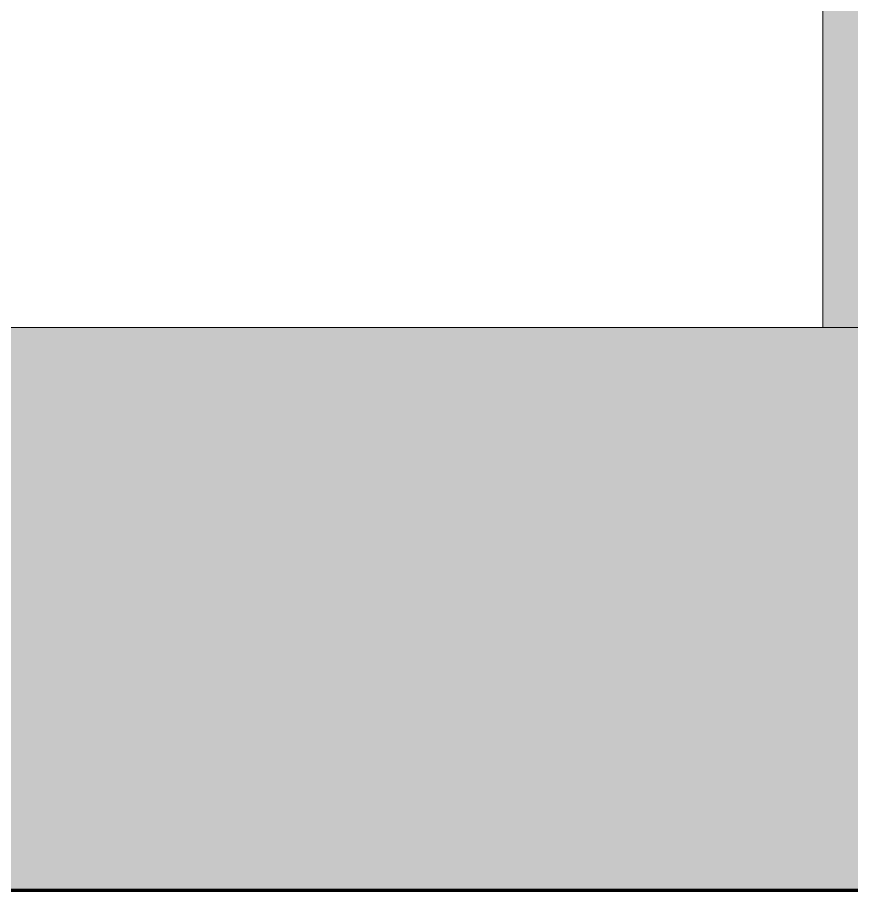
# Model space of a CAD drawing. Header units: inches. Extents: x -26493 to -15674, y -132 to 673.
# Drawn here: x -26192.9 to -26104.1, y 0 to 93 of the extents above; entities that cross this region are included whole.
import ezdxf

# ---------------------------------------------------------------- set-up
doc = ezdxf.new("R2010")
doc.units = ezdxf.units.IN
doc.header["$MEASUREMENT"] = 0
doc.linetypes.add('Grid Line 1_2_', pattern=[0.875, 0.5, -0.125, 0.125, -0.125])
for name, color, linetype, lineweight in [('A-FLOR-LEVL', 51, 'Continuous', 9), ('C-TOPO', 7, 'Continuous', 9), ('M-EQPM', 50, 'Continuous', 9), ('M-HVAC-DUCT', 70, 'Continuous', 9)]:
    doc.layers.add(name, color=color, linetype=linetype, lineweight=lineweight)

# ---------------------------------------------------------------- blocks, each defined once
blk = doc.blocks.new('Mechanical Equipment 1 - Mechanical Equipment 1-405455-Section 13')
at = {"layer": 'M-EQPM'}
blk.add_hatch(color=256, dxfattribs=at).paths.add_polyline_path([(-26218.337, 0), (-26026.186, 0), (-26026.186, 60), (-26218.337, 60), (-26218.337, 3.605)], flags=0)
blk.add_line((-26218.337, 60), (-26026.186, 60), dxfattribs=at)

msp = doc.modelspace()

# ---------------------------------------------------------------- hatches: boundary and pattern name
at = {"layer": 'M-HVAC-DUCT'}
msp.add_hatch(color=256, dxfattribs=at).paths.add_polyline_path([(-26099.626, 60), (-26092.126, 60), (-26092.126, 117), (-26107.126, 117), (-26107.086, 60), (-26099.998, 60)], flags=0)

# ---------------------------------------------------------------- linework, layer by layer
at = {"layer": 'A-FLOR-LEVL', "linetype": 'Grid Line 1_2_'}
msp.add_line((-26492.824, 0), (-21979.171, 0), dxfattribs=at)
at = {"layer": 'C-TOPO', "lineweight": 70}
for p, q in [((-26150.082, 0), (-26363.846, 0)), ((-26135.849, 0), (-26150.082, 0)), ((-25993.178, 0), (-26135.849, 0))]:
    msp.add_line(p, q, dxfattribs=at)
at = {"layer": 'C-TOPO'}
for p, q in [((-26363.846, 0), (-26150.083, 0)), ((-26135.848, 0), (-26150.083, 0)), ((-25993.178, 0), (-26135.848, 0))]:
    msp.add_line(p, q, dxfattribs=at)
at = {"layer": 'M-HVAC-DUCT'}
msp.add_line((-26107.126, 117), (-26107.126, 60), dxfattribs=at)

# ---------------------------------------------------------------- block references
at = {"layer": 'M-EQPM'}
msp.add_blockref('Mechanical Equipment 1 - Mechanical Equipment 1-405455-Section 13', (0, 0), dxfattribs=at)

doc.saveas('drawing.dxf')
